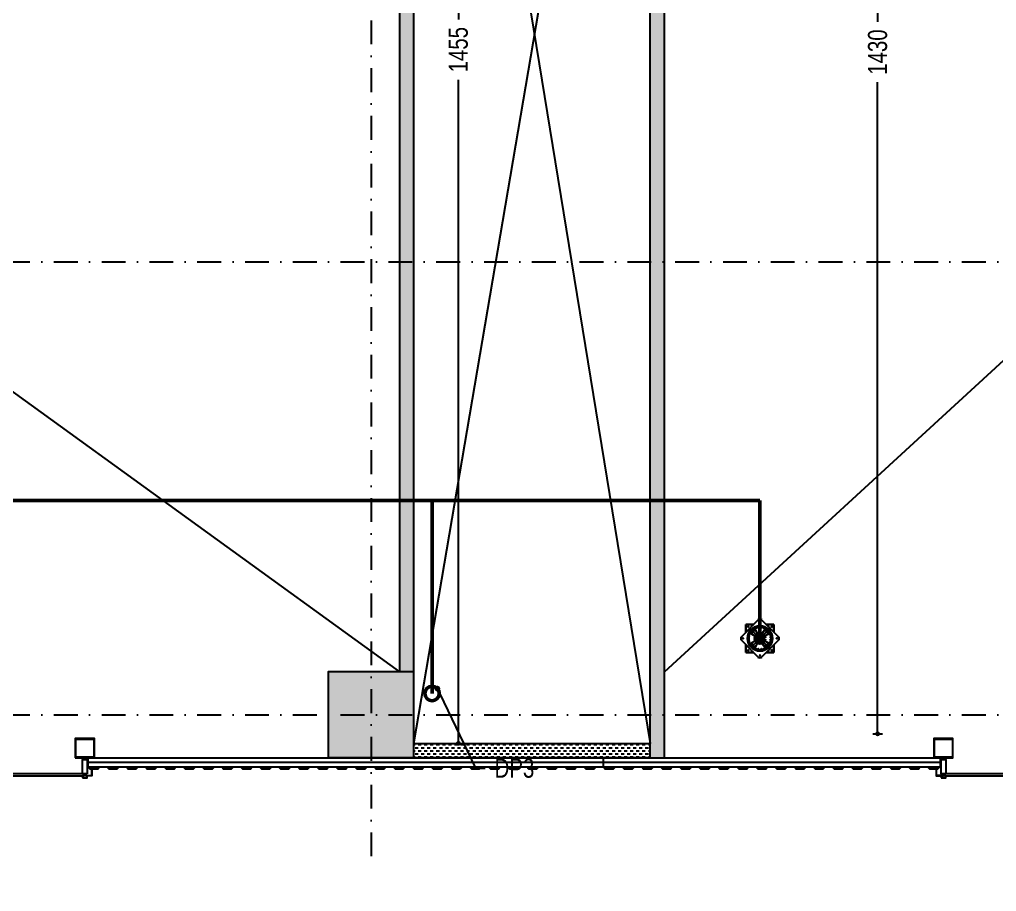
# Model space of a CAD drawing. Header units: centimetres. Extents: x 26569 to 160723, y -3143 to 14565.
# Drawn here: x 90672 to 91696, y 1378 to 2293 of the extents above; entities that cross this region are included whole.
import ezdxf
from ezdxf import colors
from ezdxf.entities.mleader import LeaderData, LeaderLine
from ezdxf.enums import TextEntityAlignment as Align
from ezdxf.math import Vec2, Vec3

# ---------------------------------------------------------------- set-up
doc = ezdxf.new("R2010")
doc.units = ezdxf.units.CM
doc.header["$LTSCALE"] = 100
doc.linetypes.add('DASHDOT2', pattern=[0.5, 0.25, -0.125, 0, -0.125])
for name, color, linetype in [('A-ANNO-DIMS', 187, 'Continuous'), ('A-ANNO-GRID', 155, 'DASHDOT2'), ('A-ELEV-03', 251, 'Continuous'), ('A-ELEV-04', 250, 'Continuous'), ('A-GLAZ-FRME', 12, 'Continuous'), ('A-GLAZ-FULL', 130, 'Continuous'), ('A-WALL', 134, 'Continuous'), ('A-WALL-HTCH', 8, 'Continuous'), ('A-WALL-INSL', 249, 'Continuous'), ('A-WALL-SNWPNL', 200, 'Continuous'), ('A-WALL-STEL', 202, 'Continuous'), ('GEB-KONTUR-A', 5, 'Continuous'), ('S-CONC', 5, 'Continuous'), ('S-HTCH', 8, 'Continuous'), ('S-STEL', 3, 'Continuous')]:
    doc.layers.add(name, color=color, linetype=linetype)
doc.layers.add('Arbeitspunkt(DIN)', color=7, linetype='Continuous', lineweight=25)
doc.layers.add('GEB-YİB', color=7, linetype='Continuous', lineweight=50)
for name, color, linetype, lineweight, true_color in [('GEB-ART-NR', 1, 'Continuous', 18, 0xff0000), ('GEB-BEZUG', 2, 'Continuous', 50, 0xffff00), ('GEB-TEXT', 5, 'Continuous', 18, 0x0000ff)]:
    doc.layers.add(name, color=color, linetype=linetype, lineweight=lineweight, true_color=true_color)
doc.styles.add('Fields_100', font='act_simplex.shx', dxfattribs={"width": 0.8, "height": 20})
doc.styles.get("Standard").update_dxf_attribs({"font": 'act_simplex.shx', "width": 0.8, "height": 18})
doc.linetypes.add('BATTING', pattern='A,0.00254,-2.54,[134,ltypeshp.shx,S=2.54,R=0,X=-2.54,Y=0],-5.08,[134,ltypeshp.shx,S=2.54,R=180,X=2.54,Y=0],-2.54', length=10.16254)
doc.dimstyles.new('FIELDS_100', dxfattribs={"dimscale": 0, "dimtxt": 20, "dimasz": 5, "dimexe": 5, "dimexo": 5, "dimgap": 5, "dimtad": 0, "dimdec": 0, "dimzin": 0, "dimdsep": 46, "dimtxsty": 'Fields_100', "dimblk": 'DOT', "dimcen": 0.09, "dimclrt": 50, "dimadec": 0, "dimazin": 0, "dimtfac": 1, "dimtdec": 0, "dimtix": 1, "dimtofl": 0, "dimtmove": 1, "dimatfit": 3, "dimfxl": 5, "dimfxlon": 1, "dimtolj": 1, "dimtzin": 0, "dimarcsym": 0})
pattern_1 = [(0, (74805.6698, 54361.057), (3.175, 3.175), [3.175, -3.175])]

# ---------------------------------------------------------------- blocks, each defined once
blk = doc.blocks.new('_Dot')
at = {"color": 0, "linetype": 'ByBlock', "lineweight": -2}
blk.add_line((-0.5, 0), (-1, 0), dxfattribs=at)
at = {"color": 0, "linetype": 'ByBlock', "const_width": 0.5}
blk.add_lwpolyline([(-0.25, 0, 1), (0.25, 0, 1)], format="xyb", close=True, dxfattribs=at)
blk = doc.blocks.new('*D105')
at = {"layer": 'A-ANNO-DIMS', "color": 0, "lineweight": -2, "transparency": 16777216}
for p, q in [((91566.9, 2973.6), (91576.9, 2973.6)), ((91571.9, 2968.6), (91571.9, 2290.3)), ((91571.9, 1548.6), (91571.9, 2227)), ((91566.9, 1543.6), (91576.9, 1543.6))]:
    blk.add_line(p, q, dxfattribs=at)
at = {"layer": 'DEFPOINTS', "color": 0, "transparency": 16777216}
for p in [(91348.4, 2973.6), (91571.9, 2973.6), (91348.4, 1543.6)]:
    blk.add_point(p, dxfattribs=at)
at = {"layer": 'A-ANNO-DIMS', "color": 0, "lineweight": -2, "transparency": 16777216, "xscale": 5, "yscale": 5, "zscale": 5}
for p, rotation in [((91571.9, 2973.6), 90), ((91571.9, 1543.6), 270)]:
    blk.add_blockref('_Dot', p, dxfattribs=dict(at, rotation=rotation))
at = {"layer": 'A-ANNO-DIMS', "color": 50, "transparency": 16777216, "insert": (91571.9, 2258.6), "char_height": 20, "attachment_point": 5, "rotation": 90, "style": 'Fields_100'}
blk.add_mtext('\\A1;1430', dxfattribs=at)
blk = doc.blocks.new('*D109')
at = {"layer": 'A-ANNO-DIMS', "color": 0, "lineweight": -2, "transparency": 16777216}
for p, q in [((91127.4, 2988.6), (91137.4, 2988.6)), ((91132.4, 2983.6), (91132.4, 2292.8)), ((91132.4, 1538.6), (91132.4, 2229.5)), ((91127.4, 1533.6), (91137.4, 1533.6))]:
    blk.add_line(p, q, dxfattribs=at)
at = {"layer": 'DEFPOINTS', "color": 0, "transparency": 16777216}
for p in [(91085.9, 2988.6), (91132.4, 2988.6), (91085.9, 1533.6)]:
    blk.add_point(p, dxfattribs=at)
at = {"layer": 'A-ANNO-DIMS', "color": 0, "lineweight": -2, "transparency": 16777216, "xscale": 5, "yscale": 5, "zscale": 5}
for p, rotation in [((91132.4, 2988.6), 90), ((91132.4, 1533.6), 270)]:
    blk.add_blockref('_Dot', p, dxfattribs=dict(at, rotation=rotation))
at = {"layer": 'A-ANNO-DIMS', "color": 50, "transparency": 16777216, "insert": (91132.4, 2261.1), "char_height": 20, "attachment_point": 5, "rotation": 90, "style": 'Fields_100'}
blk.add_mtext('\\A1;1455', dxfattribs=at)
blk = doc.blocks.new('*U414')
at = {"layer": 'A-WALL-SNWPNL'}
blk.add_lwpolyline([(50, 1), (42, 1), (40, -1), (32, -1), (30, 1), (22, 1), (20, -1), (12, -1), (10, 1), (2, 1), (0, -1), (-8, -1), (-10, 1), (-18, 1), (-20, -1), (-28, -1), (-30, 1), (-38, 1), (-40, -1), (-48, -1), (-50, 1)], dxfattribs=at)
blk = doc.blocks.new('*U415')
at = {"layer": 'A-WALL-STEL', "color": 0, "linetype": 'ByBlock', "lineweight": -2, "transparency": 16777216}
for p in [(0, 0), (100, 0), (200, 0)]:
    blk.add_blockref('*U414', p, dxfattribs=at)
blk = doc.blocks.new('*U416')
at = {"layer": 'A-WALL-SNWPNL'}
blk.add_lwpolyline([(50, 1), (42, 1), (40, -1), (32, -1), (30, 1), (22, 1), (20, -1), (12, -1), (10, 1), (2, 1), (0, -1), (-8, -1), (-10, 1), (-18, 1), (-20, -1), (-28, -1), (-30, 1), (-38, 1), (-40, -1), (-48, -1), (-50, 1)], dxfattribs=at)
blk = doc.blocks.new('*U417')
at = {"layer": 'A-WALL-STEL', "color": 0, "linetype": 'ByBlock', "lineweight": -2, "transparency": 16777216}
for p in [(0, 0), (100, 0), (200, 0)]:
    blk.add_blockref('*U416', p, dxfattribs=at)
blk = doc.blocks.new('*D887')
at = {"layer": 'A-ANNO-DIMS', "color": 0, "lineweight": -2, "transparency": 16777216}
for p, q in [((89840.9, 628), (89840.9, 618)), ((90740.9, 628), (90740.9, 618)), ((89845.9, 623), (90265.3, 623)), ((90735.9, 623), (90316.4, 623))]:
    blk.add_line(p, q, dxfattribs=at)
at = {"layer": 'DEFPOINTS', "color": 0, "transparency": 16777216}
for p in [(89840.9, 1538.6), (90740.9, 1538.6), (90740.9, 623)]:
    blk.add_point(p, dxfattribs=at)
at = {"layer": 'A-ANNO-DIMS', "color": 0, "lineweight": -2, "transparency": 16777216, "xscale": 5, "yscale": 5, "zscale": 5, "rotation": 180}
blk.add_blockref('_Dot', (89840.9, 623), dxfattribs=at)
at = {"layer": 'A-ANNO-DIMS', "color": 0, "lineweight": -2, "transparency": 16777216, "xscale": 5, "yscale": 5, "zscale": 5}
blk.add_blockref('_Dot', (90740.9, 623), dxfattribs=at)
at = {"layer": 'A-ANNO-DIMS', "color": 50, "transparency": 16777216, "insert": (90290.9, 623), "char_height": 20, "attachment_point": 5, "style": 'Fields_100'}
blk.add_mtext('\\A1;900', dxfattribs=at)
blk = doc.blocks.new('*D888')
at = {"layer": 'A-ANNO-DIMS', "color": 0, "lineweight": -2, "transparency": 16777216}
for p, q in [((90740.9, 628), (90740.9, 618)), ((91640.9, 628), (91640.9, 618)), ((90745.9, 623), (91165.3, 623)), ((91635.9, 623), (91216.4, 623))]:
    blk.add_line(p, q, dxfattribs=at)
at = {"layer": 'DEFPOINTS', "color": 0, "transparency": 16777216}
for p in [(90740.9, 1538.6), (91640.9, 1538.6), (91640.9, 623)]:
    blk.add_point(p, dxfattribs=at)
at = {"layer": 'A-ANNO-DIMS', "color": 0, "lineweight": -2, "transparency": 16777216, "xscale": 5, "yscale": 5, "zscale": 5, "rotation": 180}
blk.add_blockref('_Dot', (90740.9, 623), dxfattribs=at)
at = {"layer": 'A-ANNO-DIMS', "color": 0, "lineweight": -2, "transparency": 16777216, "xscale": 5, "yscale": 5, "zscale": 5}
blk.add_blockref('_Dot', (91640.9, 623), dxfattribs=at)
at = {"layer": 'A-ANNO-DIMS', "color": 50, "transparency": 16777216, "insert": (91190.9, 623), "char_height": 20, "attachment_point": 5, "style": 'Fields_100'}
blk.add_mtext('\\A1;900', dxfattribs=at)
blk = doc.blocks.new('*D889')
at = {"layer": 'A-ANNO-DIMS', "color": 0, "lineweight": -2, "transparency": 16777216}
for p, q in [((91640.9, 628), (91640.9, 618)), ((92540.9, 628), (92540.9, 618)), ((91645.9, 623), (92065.3, 623)), ((92535.9, 623), (92116.4, 623))]:
    blk.add_line(p, q, dxfattribs=at)
at = {"layer": 'DEFPOINTS', "color": 0, "transparency": 16777216}
for p in [(91640.9, 1538.6), (92540.9, 1538.6), (92540.9, 623)]:
    blk.add_point(p, dxfattribs=at)
at = {"layer": 'A-ANNO-DIMS', "color": 0, "lineweight": -2, "transparency": 16777216, "xscale": 5, "yscale": 5, "zscale": 5, "rotation": 180}
blk.add_blockref('_Dot', (91640.9, 623), dxfattribs=at)
at = {"layer": 'A-ANNO-DIMS', "color": 0, "lineweight": -2, "transparency": 16777216, "xscale": 5, "yscale": 5, "zscale": 5}
blk.add_blockref('_Dot', (92540.9, 623), dxfattribs=at)
at = {"layer": 'A-ANNO-DIMS', "color": 50, "transparency": 16777216, "insert": (92090.9, 623), "char_height": 20, "attachment_point": 5, "style": 'Fields_100'}
blk.add_mtext('\\A1;900', dxfattribs=at)
blk = doc.blocks.new('*D899')
at = {"layer": 'A-ANNO-DIMS', "color": 0, "lineweight": -2, "transparency": 16777216}
for p, q in [((87448.4, 541.6), (87448.4, 531.6)), ((87453.4, 536.6), (92827.8, 536.6)), ((98280.9, 536.6), (92906.4, 536.6)), ((98285.9, 541.6), (98285.9, 531.6))]:
    blk.add_line(p, q, dxfattribs=at)
at = {"layer": 'DEFPOINTS', "color": 0, "transparency": 16777216}
for p in [(98285.9, 1518.6), (87448.4, 853.6), (98285.9, 536.6)]:
    blk.add_point(p, dxfattribs=at)
at = {"layer": 'A-ANNO-DIMS', "color": 0, "lineweight": -2, "transparency": 16777216, "xscale": 5, "yscale": 5, "zscale": 5, "rotation": 180}
blk.add_blockref('_Dot', (87448.4, 536.6), dxfattribs=at)
at = {"layer": 'A-ANNO-DIMS', "color": 0, "lineweight": -2, "transparency": 16777216, "xscale": 5, "yscale": 5, "zscale": 5}
blk.add_blockref('_Dot', (98285.9, 536.6), dxfattribs=at)
at = {"layer": 'A-ANNO-DIMS', "color": 50, "transparency": 16777216, "insert": (92867.1, 536.6), "char_height": 20, "attachment_point": 5, "style": 'Fields_100'}
blk.add_mtext('\\A1;10838', dxfattribs=at)
blk = doc.blocks.new('Einfügepunkt')
at = {"layer": 'GEB-BEZUG'}
for p, q in [((-1, -1), (1, 1)), ((-1, 1), (1, -1))]:
    blk.add_line(p, q, dxfattribs=at)
blk = doc.blocks.new('098')
at = {"layer": 'Arbeitspunkt(DIN)', "ltscale": 25}
for q in [(-2, 0), (0, 2), (2, 0), (0, -2)]:
    blk.add_line((0, 0), q, dxfattribs=at)
at = {"layer": 'GEB-KONTUR-A', "ltscale": 25}
for p, q in [((-14, 198), (-198, 14)), ((-148, 67), (-67, 147)), ((-148, 147), (-148, 67)), ((-67, 147), (-148, 147)), ((-65, 147), (-67, 147)), ((-65, 113), (-66, 111)), ((-66, 111), (-62, 103)), ((-65, 113), (-61, 106)), ((-63, 113), (-65, 113)), ((-63, 113), (-59, 105)), ((-62, 103), (-61, 106)), ((-61, 101), (-62, 103)), ((-61, 106), (-59, 105)), ((-59, 105), (-57, 103)), ((-57, 103), (-41, 77)), ((-47, 108), (-42, 98)), ((-39, 99), (-43, 110)), ((-34, 126), (-35, 124)), ((-35, 124), (-33, 117)), ((-32, 125), (-34, 126)), ((-34, 126), (-32, 119)), ((-33, 117), (-32, 119)), ((-32, 113), (-33, 117)), ((-32, 125), (-30, 118)), ((-32, 119), (-30, 118)), ((-30, 118), (-29, 114)), ((-17, 117), (-16, 105)), ((-16, 105), (-12, 106)), ((-14, 198), (14, 198)), ((-12, 106), (-14, 117)), ((0, 131), (-2, 129)), ((-2, 129), (-2, 122)), ((-2, 122), (0, 123)), ((-2, 118), (-2, 122)), ((2, 129), (0, 131)), ((0, 131), (0, 123)), ((0, 123), (2, 122)), ((2, 129), (2, 122)), ((2, 122), (2, 118)), ((14, 117), (12, 106)), ((12, 106), (16, 105)), ((198, 14), (14, 198)), ((16, 105), (17, 117)), ((29, 114), (30, 118)), ((32, 125), (30, 118)), ((30, 118), (32, 119)), ((34, 126), (32, 125)), ((34, 126), (32, 119)), ((32, 119), (33, 117)), ((33, 117), (32, 113)), ((35, 124), (33, 117)), ((35, 124), (34, 126)), ((43, 110), (39, 99)), ((42, 98), (47, 108)), ((57, 103), (59, 106)), ((63, 113), (59, 106)), ((59, 106), (62, 107)), ((62, 104), (61, 101)), ((65, 113), (62, 107)), ((66, 111), (62, 104)), ((62, 107), (62, 104)), ((65, 113), (63, 113)), ((67, 147), (65, 147)), ((66, 111), (65, 113)), ((67, 147), (147, 67)), ((147, 147), (67, 147)), ((147, 67), (147, 147)), ((-198, -14), (-198, 14)), ((-148, 67), (-148, 65)), ((-129, 2), (-131, 0)), ((-131, 0), (-123, 0)), ((-131, 0), (-129, -2)), ((-129, 2), (-122, 2)), ((-124, 35), (-126, 34)), ((-126, 34), (-119, 32)), ((-126, 34), (-125, 32)), ((-125, 32), (-118, 30)), ((-124, 35), (-117, 33)), ((-122, 2), (-123, 0)), ((-123, 0), (-122, -2)), ((-118, 2), (-122, 2)), ((-118, 11), (-120, 11)), ((-117, 33), (-119, 32)), ((-119, 32), (-118, 30)), ((-117, 15), (-119, 15)), ((-118, 30), (-114, 29)), ((-118, 22), (-116, 22)), ((-113, 32), (-117, 33)), ((-111, 66), (-113, 65)), ((-113, 65), (-106, 61)), ((-113, 65), (-113, 63)), ((-113, 63), (-105, 59)), ((-111, 66), (-103, 62)), ((-106, 61), (-103, 62)), ((-105, 60), (-106, 61)), ((-103, 58), (-105, 60)), ((-105, 60), (-105, 59)), ((-105, 59), (-103, 57)), ((-103, 62), (-101, 61)), ((-103, 57), (-103, 58)), ((-79, 43), (-103, 58)), ((-103, 57), (-77, 41)), ((-90, 92), (-92, 92)), ((-92, 92), (-86, 86)), ((-92, 92), (-92, 90)), ((-92, 90), (-86, 84)), ((-90, 92), (-84, 86)), ((-86, 86), (-84, 86)), ((-86, 86), (-77, 77)), ((-86, 84), (-86, 86)), ((-85, 82), (-86, 84)), ((-84, 86), (-82, 85)), ((-77, 77), (-27, 27)), ((-73, 38), (-77, 41)), ((-73, 38), (-43, 19)), ((-43, 19), (-73, 39)), ((-27, 27), (-43, 19)), ((-43, 19), (-42, 18)), ((-42, 19), (-43, 19)), ((-43, 19), (-42, 19)), ((-43, 19), (-43, 19)), ((-42, 98), (-39, 99)), ((-42, 19), (-27, 27)), ((-26, 26), (-42, 18)), ((-42, 18), (-6, -6)), ((-42, 18), (-41, 18)), ((-42, 18), (-42, 18)), ((-41, 18), (-42, 18)), ((-41, 77), (-38, 73)), ((-41, 18), (-26, 26)), ((-5, -5), (-41, 18)), ((-39, 72), (-14, 34)), ((-13, 35), (-38, 73)), ((-27, 27), (-14, 34)), ((-14, 34), (-27, 27)), ((-27, 27), (-27, 27)), ((-27, 27), (-27, 27)), ((-26, 26), (-13, 33)), ((-13, 33), (-26, 26)), ((-26, 26), (-26, 26)), ((-26, 26), (-26, 26)), ((-26, 26), (0, 0)), ((-13, 35), (-14, 34)), ((-14, 34), (-13, 35)), ((-14, 34), (-14, 34)), ((-12, 33), (-13, 35)), ((-13, 33), (-12, 33)), ((-13, 33), (-13, 33)), ((-12, 33), (-13, 33)), ((-13, 33), (5, 5)), ((6, 6), (-12, 33)), ((0, 0), (-5, -5)), ((5, 5), (0, 0)), ((0, 0), (26, -26)), ((6, 6), (5, 5)), ((5, 5), (41, -18)), ((42, -18), (6, 6)), ((39, 99), (42, 98)), ((70, 95), (63, 85)), ((63, 85), (66, 83)), ((66, 83), (73, 93)), ((82, 85), (85, 87)), ((93, 73), (83, 66)), ((83, 66), (85, 63)), ((90, 92), (85, 87)), ((85, 87), (87, 87)), ((87, 85), (85, 82)), ((85, 63), (95, 70)), ((92, 92), (87, 87)), ((92, 90), (87, 85)), ((87, 87), (87, 85)), ((92, 92), (90, 92)), ((92, 90), (92, 92)), ((108, 47), (98, 42)), ((98, 42), (99, 39)), ((99, 39), (110, 43)), ((101, 61), (104, 62)), ((106, 59), (103, 57)), ((111, 66), (104, 62)), ((104, 62), (107, 62)), ((117, 17), (105, 16)), ((105, 16), (106, 12)), ((113, 63), (106, 59)), ((107, 62), (106, 59)), ((106, 12), (117, 14)), ((113, 65), (107, 62)), ((113, 65), (111, 66)), ((113, 63), (113, 65)), ((113, 32), (117, 33)), ((118, 30), (114, 29)), ((116, 22), (118, 22)), ((124, 35), (117, 33)), ((117, 33), (119, 32)), ((117, 15), (119, 15)), ((125, 32), (118, 30)), ((119, 32), (118, 30)), ((120, 11), (118, 11)), ((118, 2), (122, 2)), ((126, 34), (119, 32)), ((129, 2), (122, 2)), ((122, 2), (123, 0)), ((123, 0), (122, -2)), ((131, 0), (123, 0)), ((126, 34), (124, 35)), ((125, 32), (126, 34)), ((131, 0), (129, 2)), ((129, -2), (131, 0)), ((147, 65), (147, 67)), ((198, 14), (198, -14)), ((-198, -14), (-14, -198)), ((-148, -65), (-148, -67)), ((-67, -148), (-148, -67)), ((-148, -67), (-148, -148)), ((-129, -2), (-122, -2)), ((-126, -34), (-119, -32)), ((-125, -32), (-126, -34)), ((-126, -34), (-124, -35)), ((-125, -32), (-118, -30)), ((-124, -35), (-117, -33)), ((-122, -2), (-118, -2)), ((-120, -11), (-118, -11)), ((-117, -15), (-119, -15)), ((-118, -30), (-119, -32)), ((-119, -32), (-117, -33)), ((-116, -22), (-118, -22)), ((-114, -29), (-118, -30)), ((-117, -33), (-113, -32)), ((-113, -63), (-106, -59)), ((-113, -65), (-107, -62)), ((-113, -63), (-113, -65)), ((-113, -65), (-111, -66)), ((-111, -66), (-104, -62)), ((-106, -59), (-107, -62)), ((-107, -62), (-104, -62)), ((-103, -57), (-106, -59)), ((-104, -62), (-101, -61)), ((-92, -90), (-87, -85)), ((-92, -92), (-87, -87)), ((-92, -90), (-92, -92)), ((-92, -92), (-90, -92)), ((-90, -92), (-85, -87)), ((-85, -82), (-87, -85)), ((-87, -85), (-87, -87)), ((-87, -87), (-85, -87)), ((-85, -87), (-82, -85)), ((-61, -101), (-62, -104)), ((-6, -6), (-5, -5)), ((-6, -6), (12, -33)), ((13, -33), (-5, -5)), ((12, -33), (13, -35)), ((12, -33), (13, -33)), ((13, -33), (12, -33)), ((26, -26), (13, -33)), ((13, -33), (26, -26)), ((13, -33), (13, -33)), ((13, -35), (14, -34)), ((14, -34), (13, -35)), ((13, -35), (38, -73)), ((14, -198), (198, -14)), ((27, -27), (14, -34)), ((14, -34), (27, -27)), ((14, -34), (14, -34)), ((39, -73), (14, -34)), ((26, -26), (42, -18)), ((41, -18), (26, -26)), ((26, -26), (26, -26)), ((26, -26), (26, -26)), ((27, -27), (43, -19)), ((42, -19), (27, -27)), ((27, -27), (27, -27)), ((27, -27), (27, -27)), ((27, -27), (77, -77)), ((41, -77), (38, -73)), ((42, -18), (41, -18)), ((41, -18), (42, -18)), ((41, -77), (57, -103)), ((43, -19), (42, -18)), ((42, -18), (42, -18)), ((42, -19), (43, -19)), ((43, -19), (42, -19)), ((73, -38), (43, -19)), ((43, -19), (43, -19)), ((43, -19), (72, -39)), ((58, -103), (43, -79)), ((61, -101), (62, -103)), ((147, -67), (67, -148)), ((73, -38), (77, -41)), ((77, -41), (103, -57)), ((77, -77), (86, -86)), ((84, -86), (82, -85)), ((86, -86), (84, -86)), ((90, -92), (84, -86)), ((85, -82), (86, -84)), ((86, -84), (86, -86)), ((92, -90), (86, -84)), ((92, -92), (86, -86)), ((90, -92), (92, -92)), ((92, -92), (92, -90)), ((99, -39), (98, -42)), ((98, -42), (108, -47)), ((110, -43), (99, -39)), ((103, -62), (101, -61)), ((103, -57), (105, -59)), ((106, -61), (103, -62)), ((111, -66), (103, -62)), ((106, -12), (105, -16)), ((105, -16), (117, -17)), ((105, -59), (106, -61)), ((113, -63), (105, -59)), ((117, -14), (106, -12)), ((113, -65), (106, -61)), ((111, -66), (113, -65)), ((117, -33), (113, -32)), ((113, -65), (113, -63)), ((114, -29), (118, -30)), ((118, -22), (116, -22)), ((117, -15), (119, -15)), ((119, -32), (117, -33)), ((124, -35), (117, -33)), ((122, -2), (118, -2)), ((118, -11), (120, -11)), ((125, -32), (118, -30)), ((118, -30), (119, -32)), ((126, -34), (119, -32)), ((129, -2), (122, -2)), ((124, -35), (126, -34)), ((126, -34), (125, -32)), ((147, -148), (147, -67)), ((147, -67), (147, -65)), ((-148, -148), (-67, -148)), ((-67, -148), (-65, -148)), ((-66, -111), (-62, -104)), ((-66, -111), (-65, -113)), ((-65, -113), (-62, -107)), ((-65, -113), (-63, -113)), ((-63, -113), (-59, -106)), ((-62, -104), (-62, -107)), ((-62, -107), (-59, -106)), ((-59, -106), (-57, -103)), ((-35, -124), (-33, -117)), ((-35, -124), (-34, -126)), ((-34, -126), (-32, -119)), ((-34, -126), (-32, -125)), ((-32, -113), (-33, -117)), ((-33, -117), (-32, -119)), ((-32, -119), (-30, -118)), ((-32, -125), (-30, -118)), ((-30, -118), (-29, -114)), ((14, -198), (-14, -198)), ((-2, -118), (-2, -122)), ((-2, -122), (0, -123)), ((-2, -129), (-2, -122)), ((-2, -129), (0, -131)), ((0, -123), (2, -122)), ((0, -131), (0, -123)), ((0, -131), (2, -129)), ((2, -122), (2, -118)), ((2, -129), (2, -122)), ((29, -114), (30, -118)), ((30, -118), (32, -119)), ((32, -125), (30, -118)), ((33, -117), (32, -113)), ((32, -119), (33, -117)), ((34, -126), (32, -119)), ((32, -125), (34, -126)), ((35, -124), (33, -117)), ((34, -126), (35, -124)), ((57, -103), (59, -105)), ((58, -103), (57, -103)), ((60, -105), (58, -103)), ((59, -105), (60, -105)), ((63, -113), (59, -105)), ((61, -106), (60, -105)), ((62, -103), (61, -106)), ((65, -113), (61, -106)), ((66, -111), (62, -103)), ((63, -113), (65, -113)), ((65, -113), (66, -111)), ((65, -148), (67, -148)), ((67, -148), (147, -148))]:
    blk.add_line(p, q, dxfattribs=at)
for centre, radius in [((0, 0), 131), ((-124, 124), 4), ((0, 177), 3), ((124, 124), 4), ((-177, 0), 3), ((177, 0), 3), ((-124, -124), 4), ((0, -177), 3), ((124, -124), 4)]:
    blk.add_circle(centre, radius, dxfattribs=at)
for centre, radius, start, end in [((0, 0), 129, 120.8007, 134.1993), ((0, 0), 126, 120.8198, 134.1802), ((0, 0), 121, 120.8539, 134.1461), ((0, 0), 120, 120.8607, 134.1393), ((0, 0), 129, 105.8007, 119.1993), ((0, 0), 126, 105.8198, 119.1802), ((0, 0), 121, 105.8539, 119.1461), ((0, 0), 120, 105.8607, 119.1393), ((0, 0), 118, 105.8753, 119.1247), ((0, 0), 118, 111.6247, 113.3753), ((0, 0), 129, 90.8007, 104.1993), ((0, 0), 126, 90.8198, 104.1802), ((0, 0), 121, 90.8539, 104.1461), ((0, 0), 120, 90.8607, 104.1393), ((0, 0), 118, 90.8753, 104.1247), ((0, 0), 118, 96.6247, 98.3753), ((0, 0), 129, 75.8007, 89.1993), ((0, 0), 126, 75.8198, 89.1802), ((0, 0), 121, 75.8539, 89.1461), ((0, 0), 120, 75.8607, 89.1393), ((0, 0), 118, 75.8753, 89.1247), ((0, 0), 118, 81.6247, 83.3753), ((0, 0), 118, 60.8753, 74.1247), ((0, 0), 121, 60.8539, 74.1461), ((0, 0), 120, 60.8607, 74.1393), ((0, 0), 126, 60.8198, 74.1802), ((0, 0), 129, 60.8007, 74.1993), ((0, 0), 118, 66.6247, 68.3753), ((0, 0), 121, 45.8539, 59.1461), ((0, 0), 120, 45.8607, 59.1393), ((0, 0), 126, 45.8198, 59.1802), ((0, 0), 129, 45.8007, 59.1993), ((0, 0), 129, 165.8007, 179.1993), ((0, 0), 126, 165.8198, 179.1802), ((0, 0), 129, 150.8007, 164.1993), ((0, 0), 126, 150.8198, 164.1802), ((0, 0), 121, 165.8539, 179.1461), ((0, 0), 120, 174.931, 179.1393), ((0, 0), 120, 169.3307, 172.8192), ((0, 0), 118, 165.8753, 179.1247), ((0, 0), 120, 165.8607, 169.3307), ((0, 0), 121, 150.8539, 164.1461), ((0, 0), 120, 150.8607, 164.1393), ((0, 0), 118, 150.8753, 164.1247), ((0, 0), 129, 135.8007, 149.1993), ((0, 0), 126, 135.8198, 149.1802), ((0, 0), 121, 135.8539, 149.1461), ((0, 0), 120, 135.8607, 149.1393), ((0, 0), 118, 135.8753, 149.1247), ((-59, 59), 25.8, 135, 218.8211), ((0, 0), 118, 120.8753, 134.1247), ((-59, 59), 25.8, 218.8211, 225.7807), ((-59, 59), 25.8, 44.2193, 135), ((0, 0), 118, 45.8753, 59.1247), ((0, 0), 118, 51.6247, 53.3753), ((0, 0), 118, 30.8753, 44.1247), ((0, 0), 120, 30.8607, 44.1393), ((0, 0), 121, 30.8539, 44.1461), ((0, 0), 126, 30.8198, 44.1802), ((0, 0), 129, 30.8007, 44.1993), ((0, 0), 118, 36.6247, 38.3753), ((0, 0), 118, 15.8753, 29.1247), ((0, 0), 120, 15.8607, 29.1393), ((0, 0), 121, 15.8539, 29.1461), ((0, 0), 118, 21.6247, 23.3753), ((0, 0), 126, 15.8198, 29.1802), ((0, 0), 129, 15.8007, 29.1993), ((0, 0), 118, 0.8753, 14.1247), ((0, 0), 120, 10.6693, 14.1393), ((0, 0), 121, 0.8539, 14.1461), ((0, 0), 118, 6.6247, 8.3753), ((0, 0), 120, 7.1808, 10.6693), ((0, 0), 120, 0.8607, 5.069), ((0, 0), 126, 0.8198, 14.1802), ((0, 0), 129, 0.8007, 14.1993), ((0, 0), 129, 180.8007, 194.1993), ((0, 0), 126, 180.8198, 194.1802), ((0, 0), 129, 195.8007, 209.1993), ((0, 0), 121, 180.8539, 194.1461), ((0, 0), 126, 195.8198, 209.1802), ((0, 0), 120, 180.8607, 185.069), ((0, 0), 120, 187.1808, 190.6693), ((0, 0), 118, 180.8753, 194.1247), ((0, 0), 120, 190.6693, 194.1393), ((0, 0), 121, 195.8539, 209.1461), ((0, 0), 120, 195.8607, 209.1393), ((0, 0), 118, 195.8753, 209.1247), ((0, 0), 129, 210.8007, 224.1993), ((0, 0), 126, 210.8198, 224.1802), ((0, 0), 121, 210.8539, 224.1461), ((0, 0), 120, 210.8607, 224.1393), ((0, 0), 118, 210.8753, 224.1247), ((0, 0), 129, 225.8007, 239.1993), ((0, 0), 126, 225.8198, 239.1802), ((0, 0), 120, 225.8607, 239.1393), ((0, 0), 121, 225.8539, 239.1461), ((0, 0), 118, 225.8753, 239.1247), ((59, -59), 25.8, 224.2193, 231.1789), ((59, -59), 25.8, 231.1789, 315), ((0, 0), 118, 300.8753, 314.1247), ((0, 0), 120, 300.8607, 314.1393), ((0, 0), 121, 300.8539, 314.1461), ((0, 0), 126, 300.8198, 314.1802), ((0, 0), 129, 300.8007, 314.1993), ((59, -59), 25.8, 315, 45.7807), ((0, 0), 118, 315.8753, 329.1247), ((0, 0), 120, 315.8607, 329.1393), ((0, 0), 121, 315.8539, 329.1461), ((0, 0), 126, 315.8198, 329.1802), ((0, 0), 129, 315.8007, 329.1993), ((0, 0), 118, 330.8753, 344.1247), ((0, 0), 120, 330.8607, 344.1393), ((0, 0), 121, 330.8539, 344.1461), ((0, 0), 118, 336.6247, 338.3753), ((0, 0), 126, 330.8198, 344.1802), ((0, 0), 129, 330.8007, 344.1993), ((0, 0), 118, 345.8753, 359.1247), ((0, 0), 120, 345.8607, 349.3307), ((0, 0), 121, 345.8539, 359.1461), ((0, 0), 118, 351.6247, 353.3753), ((0, 0), 120, 349.3307, 352.8192), ((0, 0), 120, 354.931, 359.1393), ((0, 0), 126, 345.8198, 359.1802), ((0, 0), 129, 345.8007, 359.1993), ((0, 0), 129, 240.8007, 254.1993), ((0, 0), 126, 240.8198, 254.1802), ((0, 0), 121, 240.8539, 254.1461), ((0, 0), 120, 240.8607, 254.1393), ((0, 0), 118, 240.8753, 254.1247), ((0, 0), 129, 255.8007, 269.1993), ((0, 0), 126, 255.8198, 269.1802), ((0, 0), 121, 255.8539, 269.1461), ((0, 0), 118, 255.8753, 269.1247), ((0, 0), 120, 255.8607, 269.1393), ((0, 0), 118, 270.8753, 284.1247), ((0, 0), 120, 270.8607, 284.1393), ((0, 0), 121, 270.8539, 284.1461), ((0, 0), 126, 270.8198, 284.1802), ((0, 0), 129, 270.8007, 284.1993), ((0, 0), 118, 285.8753, 299.1247), ((0, 0), 120, 285.8607, 299.1393), ((0, 0), 121, 285.8539, 299.1461), ((0, 0), 126, 285.8198, 299.1802), ((0, 0), 129, 285.8007, 299.1993)]:
    blk.add_arc(centre, radius, start, end, dxfattribs=at)
for points, knots in [([(-77, 77), (-78, 76), (-79, 75), (-82, 71), (-83, 68), (-84, 62), (-85, 59), (-84, 56), (-84, 54), (-83, 52), (-82, 47), (-81, 46), (-79, 43), (-77, 41), (-75, 39), (-74, 39), (-73, 38)], [-0.783062, -0.783062, -0.783062, -0.783062, -0.634163, -0.634163, -0.192454, -0.192454, 0.106051, 0.106051, 0.106051, 0.404556, 0.404556, 0.625445, 0.625445, 0.846335, 0.846335, 0.994853, 0.994853, 0.994853, 0.994853]), ([(-73, 39), (-74, 39), (-75, 40), (-77, 42), (-78, 43), (-80, 46), (-81, 48), (-83, 52), (-83, 54), (-84, 57), (-84, 59), (-84, 61), (-83, 67), (-81, 71), (-78, 75), (-77, 76), (-77, 77)], [-0.994853, -0.994853, -0.994853, -0.994853, -0.846335, -0.846335, -0.625445, -0.625445, -0.404556, -0.404556, -0.106051, -0.106051, -0.106051, 0.192454, 0.192454, 0.634163, 0.634163, 0.784802, 0.784802, 0.784802, 0.784802]), ([(-77, 77), (-76, 77), (-75, 78), (-72, 80), (-71, 81), (-67, 82), (-66, 83), (-61, 84), (-59, 84), (-57, 84), (-54, 83), (-52, 83), (-46, 80), (-43, 78), (-40, 75), (-39, 74), (-39, 73)], [2.356791, 2.356791, 2.356791, 2.356791, 2.50743, 2.50743, 2.728284, 2.728284, 2.949139, 2.949139, 3.247644, 3.247644, 3.247644, 3.546149, 3.546149, 3.987927, 3.987927, 4.136446, 4.136446, 4.136446, 4.136446]), ([(-38, 73), (-39, 74), (-39, 75), (-43, 79), (-46, 81), (-52, 83), (-54, 84), (-56, 84), (-59, 85), (-62, 84), (-66, 84), (-68, 83), (-71, 82), (-73, 81), (-75, 79), (-76, 78), (-77, 77)], [-4.136446, -4.136446, -4.136446, -4.136446, -3.987927, -3.987927, -3.546149, -3.546149, -3.247644, -3.247644, -3.247644, -2.949139, -2.949139, -2.728284, -2.728284, -2.50743, -2.50743, -2.358531, -2.358531, -2.358531, -2.358531]), ([(-77, 77), (-77, 77), (-77, 77), (-77, 77), (-77, 77), (-77, 77)], [0, 0, 0, 0, 0.0580714, 0.0580714, 0.1161431, 0.1161431, 0.1161431, 0.1161431]), ([(-73, 39), (-73, 39), (-73, 39), (-73, 39), (-73, 39), (-73, 39)], [-0.996814579, -0.996814579, -0.996814579, -0.996814579, -0.995833954, -0.995833954, -0.994853329, -0.994853329, -0.994853329, -0.994853329]), ([(-73, 38), (-73, 38), (-73, 38), (-73, 38), (-73, 38), (-73, 38)], [0.994853329, 0.994853329, 0.994853329, 0.994853329, 0.995833954, 0.995833954, 0.996814579, 0.996814579, 0.996814579, 0.996814579]), ([(38, -73), (39, -74), (39, -75), (43, -79), (46, -81), (52, -83), (54, -84), (56, -84), (59, -85), (62, -84), (66, -84), (68, -83), (71, -82), (73, -81), (75, -79), (76, -78), (77, -77)], [-4.136446, -4.136446, -4.136446, -4.136446, -3.987927, -3.987927, -3.546149, -3.546149, -3.247644, -3.247644, -3.247644, -2.949139, -2.949139, -2.728284, -2.728284, -2.50743, -2.50743, -2.358531, -2.358531, -2.358531, -2.358531]), ([(77, -77), (76, -77), (75, -78), (72, -80), (71, -81), (67, -82), (66, -83), (61, -84), (59, -84), (57, -84), (54, -83), (52, -83), (46, -80), (43, -78), (40, -75), (39, -74), (39, -73)], [2.356791, 2.356791, 2.356791, 2.356791, 2.50743, 2.50743, 2.728284, 2.728284, 2.949139, 2.949139, 3.247644, 3.247644, 3.247644, 3.546149, 3.546149, 3.987927, 3.987927, 4.136446, 4.136446, 4.136446, 4.136446]), ([(72, -39), (72, -39), (72, -39), (73, -39), (73, -39), (73, -39)], [-0.996814579, -0.996814579, -0.996814579, -0.996814579, -0.995833954, -0.995833954, -0.994853329, -0.994853329, -0.994853329, -0.994853329]), ([(73, -38), (73, -38), (73, -38), (73, -38), (73, -38), (73, -38)], [0.994853329, 0.994853329, 0.994853329, 0.994853329, 0.995833954, 0.995833954, 0.996814579, 0.996814579, 0.996814579, 0.996814579]), ([(77, -77), (78, -76), (79, -75), (82, -71), (83, -68), (84, -62), (85, -59), (84, -56), (84, -54), (83, -52), (82, -47), (81, -46), (79, -43), (77, -41), (75, -39), (74, -39), (73, -38)], [-0.783062, -0.783062, -0.783062, -0.783062, -0.634163, -0.634163, -0.192454, -0.192454, 0.106051, 0.106051, 0.106051, 0.404556, 0.404556, 0.625445, 0.625445, 0.846335, 0.846335, 0.994853, 0.994853, 0.994853, 0.994853]), ([(73, -39), (74, -39), (75, -40), (77, -42), (78, -43), (80, -46), (81, -48), (83, -52), (83, -54), (84, -57), (84, -59), (84, -61), (83, -67), (81, -71), (78, -75), (77, -76), (77, -77)], [-0.994853, -0.994853, -0.994853, -0.994853, -0.846335, -0.846335, -0.625445, -0.625445, -0.404556, -0.404556, -0.106051, -0.106051, -0.106051, 0.192454, 0.192454, 0.634163, 0.634163, 0.784802, 0.784802, 0.784802, 0.784802]), ([(77, -77), (77, -77), (77, -77), (77, -77), (77, -77), (77, -77)], [-0.1161431, -0.1161431, -0.1161431, -0.1161431, -0.0580714, -0.0580714, 0, 0, 0, 0])]:
    blk.add_open_spline(points, degree=3, knots=knots, dxfattribs=at)
for points in [[(-39, 73), (-39, 73), (-39, 72), (-39, 72)], [(-38, 73), (-38, 73), (-38, 73), (-38, 73)], [(38, -73), (38, -73), (38, -73), (38, -73)], [(39, -73), (39, -73), (39, -73), (39, -73)]]:
    blk.add_open_spline(points, degree=3, dxfattribs=at)
at = {"ltscale": 25}
blk.add_blockref('Einfügepunkt', (0, 0), dxfattribs=at)
at = {"layer": 'GEB-ART-NR'}
blk.add_text('GEB-ART-NR 359.098', height=3.5, dxfattribs=at).set_placement((1, -215), align=Align.CENTER)
at = {"layer": 'GEB-TEXT'}
for s, p in [('PLU DwEinl DAF d90 25L/s', (0, -208)), ('Geberit', (0, -203))]:
    blk.add_text(s, height=3.5, dxfattribs=at).set_placement(p, align=Align.CENTER)

msp = doc.modelspace()

# ---------------------------------------------------------------- hatches: boundary and pattern name
at = {"layer": 'A-WALL-HTCH'}
h = msp.add_hatch(dxfattribs=at)
h.set_pattern_fill('DASH', color=256)
h.set_pattern_definition(pattern_1)
h.paths.add_polyline_path([(90943.36, 2988.62), (91085.86, 2988.62), (91085.86, 1608.62), (91070.86, 1608.62), (91070.86, 2973.62), (90943.36, 2973.62)])
h = msp.add_hatch(dxfattribs=at)
h.set_pattern_fill('DASH', color=256)
h.set_pattern_definition(pattern_1)
h.paths.add_polyline_path([(91438.36, 2988.62), (91333.36, 2988.62), (91333.36, 1518.59), (91348.36, 1518.59), (91348.36, 2973.62), (91438.36, 2973.62)])
h = msp.add_hatch(dxfattribs=at)
h.set_pattern_fill('DASH', color=256)
h.set_pattern_definition(pattern_1)
h.paths.add_polyline_path([(91333.36, 1533.62), (91085.86, 1533.62), (91085.86, 1518.62), (91333.36, 1518.62)])
at = {"layer": 'S-HTCH'}
h = msp.add_hatch(dxfattribs=at)
h.set_pattern_fill('ANSI33', color=256)
h.set_pattern_definition([(45, (74805.67, 5721.585), (-4.490128, 4.490128), []), (45, (74810.16, 5721.585), (-4.490128, 4.490128), [3.175, -1.5875])])
h.paths.add_polyline_path([(90995.86, 1518.62), (91085.86, 1518.62), (91085.86, 1608.62), (90995.86, 1608.62)])
h.paths.add_polyline_path([(90995.86, 7218.62), (91085.86, 7218.62), (91085.86, 7308.62), (90995.86, 7308.62)])
h.paths.add_polyline_path([(89195.86, 1518.62), (89285.86, 1518.62), (89285.86, 1608.62), (89195.86, 1608.62)])
h.paths.add_polyline_path([(85595.86, 1518.62), (85685.86, 1518.62), (85685.86, 1608.62), (85595.86, 1608.62)])
h.paths.add_polyline_path([(89195.86, 7218.62), (89285.86, 7218.62), (89285.86, 7308.62), (89195.86, 7308.62)])
h.paths.add_polyline_path([(85595.86, 7218.62), (85685.86, 7218.62), (85685.86, 7308.62), (85595.86, 7308.62)])
h.paths.add_polyline_path([(90995.86, 3418.62), (91085.86, 3418.62), (91085.86, 3508.62), (90995.86, 3508.62)])
h.paths.add_polyline_path([(90995.86, 5318.62), (91085.86, 5318.62), (91085.86, 5408.62), (90995.86, 5408.62)])
h.paths.add_polyline_path([(89195.86, 3418.62), (89285.86, 3418.62), (89285.86, 3508.62), (89195.86, 3508.62)])
h.paths.add_polyline_path([(85595.86, 3418.62), (85685.86, 3418.62), (85685.86, 3508.62), (85595.86, 3508.62)])
h.paths.add_polyline_path([(89195.86, 5318.62), (89285.86, 5318.62), (89285.86, 5408.62), (89195.86, 5408.62)])
h.paths.add_polyline_path([(85595.86, 5318.62), (85685.86, 5318.62), (85685.86, 5408.62), (85595.86, 5408.62)])
h.paths.add_polyline_path([(96395.86, 3418.62), (96485.86, 3418.62), (96485.86, 3508.62), (96395.86, 3508.62)])
h.paths.add_polyline_path([(96395.86, 5318.62), (96485.86, 5318.62), (96485.86, 5408.62), (96395.86, 5408.62)])
h.paths.add_polyline_path([(94595.86, 3418.62), (94685.86, 3418.62), (94685.86, 3508.62), (94595.86, 3508.62)])
h.paths.add_polyline_path([(94595.86, 5318.62), (94685.86, 5318.62), (94685.86, 5408.62), (94595.86, 5408.62)])
h.paths.add_polyline_path([(92795.86, 3418.62), (92885.86, 3418.62), (92885.86, 3508.62), (92795.86, 3508.62)])
h.paths.add_polyline_path([(92795.86, 5318.62), (92885.86, 5318.62), (92885.86, 5408.62), (92795.86, 5408.62)])
h.paths.add_polyline_path([(89095.86, 3418.62), (89185.86, 3418.62), (89185.86, 3508.62), (89095.86, 3508.62)])
h.paths.add_polyline_path([(89095.86, 5318.62), (89185.86, 5318.62), (89185.86, 5408.62), (89095.86, 5408.62)])
h.paths.add_polyline_path([(87395.86, 3418.62), (87485.86, 3418.62), (87485.86, 3508.62), (87395.86, 3508.62)])
h.paths.add_polyline_path([(87395.86, 5318.62), (87485.86, 5318.62), (87485.86, 5408.62), (87395.86, 5408.62)])
h.paths.add_polyline_path([(83795.86, 3418.62), (83885.86, 3418.62), (83885.86, 3508.62), (83795.86, 3508.62)])
h.paths.add_polyline_path([(83795.86, 5318.62), (83885.86, 5318.62), (83885.86, 5408.62), (83795.86, 5408.62)])
h.paths.add_polyline_path([(81995.86, 3418.62), (82085.86, 3418.62), (82085.86, 3508.62), (81995.86, 3508.62)])
h.paths.add_polyline_path([(81995.86, 5318.62), (82085.86, 5318.62), (82085.86, 5408.62), (81995.86, 5408.62)])
h.paths.add_polyline_path([(80195.86, 3418.62), (80285.86, 3418.62), (80285.86, 3508.62), (80195.86, 3508.62)])
h.paths.add_polyline_path([(80195.86, 5318.62), (80285.86, 5318.62), (80285.86, 5408.62), (80195.86, 5408.62)])
h.paths.add_polyline_path([(98195.86, 5318.62), (98285.86, 5318.62), (98285.86, 5408.62), (98195.86, 5408.62)])
h.paths.add_polyline_path([(98195.86, 3418.62), (98285.86, 3418.62), (98285.86, 3508.62), (98195.86, 3508.62)])
h.paths.add_polyline_path([(98195.86, 1518.62), (98285.86, 1518.62), (98285.86, 1608.62), (98195.86, 1608.62)])
h.paths.add_polyline_path([(96395.86, 1518.62), (96485.86, 1518.62), (96485.86, 1608.62), (96395.86, 1608.62)])
h.paths.add_polyline_path([(94595.86, 1518.62), (94685.86, 1518.62), (94685.86, 1608.62), (94595.86, 1608.62)])
h.paths.add_polyline_path([(92795.86, 1518.62), (92885.86, 1518.62), (92885.86, 1608.62), (92795.86, 1608.62)])
h.paths.add_polyline_path([(89095.86, 1518.62), (89185.86, 1518.62), (89185.86, 1608.62), (89095.86, 1608.62)])
h.paths.add_polyline_path([(87395.86, 1518.62), (87485.86, 1518.62), (87485.86, 1608.62), (87395.86, 1608.62)])
h.paths.add_polyline_path([(83795.86, 1518.62), (83885.86, 1518.62), (83885.86, 1608.62), (83795.86, 1608.62)])
h.paths.add_polyline_path([(81995.86, 1518.62), (82085.86, 1518.62), (82085.86, 1608.62), (81995.86, 1608.62)])
h.paths.add_polyline_path([(80195.86, 1518.62), (80285.86, 1518.62), (80285.86, 1608.62), (80195.86, 1608.62)])
h.paths.add_polyline_path([(98195.86, 7218.62), (98285.86, 7218.62), (98285.86, 7308.62), (98195.86, 7308.62)])
h.paths.add_polyline_path([(96395.86, 7218.62), (96485.86, 7218.62), (96485.86, 7308.62), (96395.86, 7308.62)])
h.paths.add_polyline_path([(94595.86, 7218.62), (94685.86, 7218.62), (94685.86, 7308.62), (94595.86, 7308.62)])
h.paths.add_polyline_path([(92795.86, 7218.62), (92885.86, 7218.62), (92885.86, 7308.62), (92795.86, 7308.62)])
h.paths.add_polyline_path([(89095.86, 7218.62), (89185.86, 7218.62), (89185.86, 7308.62), (89095.86, 7308.62)])
h.paths.add_polyline_path([(87395.86, 7218.62), (87485.86, 7218.62), (87485.86, 7308.62), (87395.86, 7308.62)])
h.paths.add_polyline_path([(83795.86, 7218.62), (83885.86, 7218.62), (83885.86, 7308.62), (83795.86, 7308.62)])
h.paths.add_polyline_path([(81995.86, 7218.62), (82085.86, 7218.62), (82085.86, 7308.62), (81995.86, 7308.62)])
h.paths.add_polyline_path([(80195.86, 7218.62), (80285.86, 7218.62), (80285.86, 7308.62), (80195.86, 7308.62)])

# ---------------------------------------------------------------- linework, layer by layer
at = {"layer": 'A-ANNO-GRID'}
for p, q in [((91040.86, 8203.62), (91040.86, 1408.62)), ((76981.01, 2038.62), (98785.86, 2038.62)), ((76981.01, 1563.62), (98785.86, 1563.62))]:
    msp.add_line(p, q, dxfattribs=at)
at = {"layer": 'A-ELEV-03'}
for points in [[(91284.61, 1508.59), (90744.36, 1508.59), (90744.36, 1518.59)], [(91637.36, 1508.59), (91284.61, 1508.59), (91284.61, 1518.59)]]:
    msp.add_lwpolyline(points, dxfattribs=at)
at = {"layer": 'A-ELEV-03', "elevation": 0}
msp.add_lwpolyline([(91637.36, 1518.59), (91637.36, 1508.59)], dxfattribs=at)
at = {"layer": 'A-ELEV-04'}
for p, q in [((91085.86, 1533.62), (91333.36, 2988.62)), ((91095.86, 2988.62), (91333.36, 1533.62)), ((89185.86, 2973.62), (91070.86, 1608.62)), ((91348.36, 1608.62), (92833.36, 2973.62))]:
    msp.add_line(p, q, dxfattribs=at)
at = {"layer": 'A-GLAZ-FRME'}
for points in [[(90743.36, 1501.59), (90738.36, 1501.59), (90738.36, 1516.59), (90743.36, 1516.59)], [(90738.36, 1497.59), (90743.36, 1497.59), (90743.36, 1499.59), (90738.36, 1499.59)]]:
    msp.add_lwpolyline(points, close=True, dxfattribs=at)
at = {"layer": 'A-GLAZ-FRME', "elevation": 0}
for points in [[(91643.36, 1501.59), (91638.36, 1501.59), (91638.36, 1516.59), (91643.36, 1516.59)], [(91638.36, 1497.59), (91643.36, 1497.59), (91643.36, 1499.59), (91638.36, 1499.59)]]:
    msp.add_lwpolyline(points, close=True, dxfattribs=at)
at = {"layer": 'A-GLAZ-FULL'}
msp.add_lwpolyline([(90641.86, 1499.59), (90739.86, 1499.59), (90739.86, 1501.59), (90641.86, 1501.59)], close=True, dxfattribs=at)
at = {"layer": 'A-GLAZ-FULL', "elevation": 0}
msp.add_lwpolyline([(91641.86, 1499.59), (91739.86, 1499.59), (91739.86, 1501.59), (91641.86, 1501.59)], close=True, dxfattribs=at)
at = {"layer": 'A-WALL'}
for p, q in [((91085.86, 1608.62), (91085.86, 2988.62)), ((91070.86, 2973.62), (91070.86, 1608.62)), ((91085.86, 1533.62), (91333.36, 1533.62)), ((91085.86, 1518.62), (91333.36, 1518.62))]:
    msp.add_line(p, q, dxfattribs=at)
for points in [[(91333.36, 1518.59), (91333.36, 2988.62), (91438.36, 2988.62)], [(91348.36, 1518.59), (91348.36, 2973.62), (91438.36, 2973.62)]]:
    msp.add_lwpolyline(points, dxfattribs=at)
at = {"layer": 'A-WALL-INSL', "linetype": 'BATTING', "ltscale": 0.005}
for p, q in [((91284.61, 1513.59), (90744.36, 1513.59)), ((91637.36, 1513.59), (91134.36, 1513.59))]:
    msp.add_line(p, q, dxfattribs=at)
at = {"layer": 'A-WALL-SNWPNL'}
for p, q in [((90744.36, 1518.59), (91134.61, 1518.59)), ((91134.36, 1518.59), (91637.36, 1518.59))]:
    msp.add_line(p, q, dxfattribs=at)
msp.add_lwpolyline([(90748.36, 1506.09), (90748.36, 1499.59), (90743.36, 1499.59), (90740.86, 1499.59), (90740.86, 1499.79), (90743.36, 1499.79), (90748.16, 1499.79), (90748.16, 1506.09)], close=True, dxfattribs=at)
for points in [[(91134.36, 1506.59), (91126.36, 1506.59), (91124.36, 1508.59), (91116.36, 1508.59), (91114.36, 1506.59), (91106.36, 1506.59), (91104.36, 1508.59), (91096.36, 1508.59), (91094.36, 1506.59), (91086.36, 1506.59), (91084.36, 1508.59), (91076.36, 1508.59), (91074.36, 1506.59), (91066.36, 1506.59), (91064.36, 1508.59), (91056.36, 1508.59), (91054.36, 1506.59), (91046.36, 1506.59), (91044.36, 1508.59)], [(91214.61, 1506.84), (91214.36, 1506.59), (91206.36, 1506.59), (91204.36, 1508.59), (91196.36, 1508.59), (91194.36, 1506.59), (91186.36, 1506.59), (91184.36, 1508.59), (91176.36, 1508.59), (91174.36, 1506.59), (91166.36, 1506.59), (91164.36, 1508.59), (91156.36, 1508.59), (91154.36, 1506.59), (91146.36, 1506.59), (91144.36, 1508.59), (91136.36, 1508.59), (91134.36, 1506.59)], [(91294.61, 1506.84), (91294.36, 1506.59), (91286.36, 1506.59), (91284.36, 1508.59), (91276.36, 1508.59), (91274.36, 1506.59), (91266.36, 1506.59), (91264.36, 1508.59), (91256.36, 1508.59), (91254.36, 1506.59), (91246.36, 1506.59), (91244.36, 1508.59), (91236.36, 1508.59), (91234.36, 1506.59), (91226.36, 1506.59), (91224.36, 1508.59), (91216.36, 1508.59), (91214.36, 1506.59)], [(91637.36, 1508.59), (91636.61, 1508.59), (91634.61, 1506.59), (91626.61, 1506.59), (91624.61, 1508.59), (91616.61, 1508.59), (91614.61, 1506.59), (91606.61, 1506.59), (91604.61, 1508.59), (91596.61, 1508.59), (91594.61, 1506.59), (91586.61, 1506.59), (91584.61, 1508.59)]]:
    msp.add_lwpolyline(points, dxfattribs=at)
at = {"layer": 'A-WALL-SNWPNL', "elevation": 0}
msp.add_lwpolyline([(91633.36, 1506.09), (91633.36, 1499.59), (91638.36, 1499.59), (91640.86, 1499.59), (91640.86, 1499.79), (91638.36, 1499.79), (91633.56, 1499.79), (91633.56, 1506.09)], close=True, dxfattribs=at)
at = {"layer": 'GEB-BEZUG'}
msp.add_line((89948.72, 1788.23), (91448.58, 1788.23), dxfattribs=at)
for points in [[(91104.77, 1585.92), (91104.77, 1788.23)], [(91448.53, 1643.62), (91448.58, 1788.23)]]:
    msp.add_lwpolyline(points, dxfattribs=at)
msp.add_circle((91448.53, 1643.62), 4.96, dxfattribs=at)
at = {"layer": 'GEB-YİB'}
msp.add_circle((91104.77, 1585.92), 7.58, dxfattribs=at)
at = {"layer": 'S-CONC'}
msp.add_lwpolyline([(90995.86, 1518.62), (91085.86, 1518.62), (91085.86, 1608.62), (90995.86, 1608.62)], close=True, dxfattribs=at)
at = {"layer": 'S-STEL', "elevation": 0}
for points in [[(90730.86, 1518.59), (90750.86, 1518.59), (90750.86, 1538.59), (90730.86, 1538.59)], [(90731.46, 1537.99), (90750.26, 1537.99), (90750.26, 1519.19), (90731.46, 1519.19)], [(91630.86, 1518.59), (91650.86, 1518.59), (91650.86, 1538.59), (91630.86, 1538.59)], [(91631.46, 1537.99), (91650.26, 1537.99), (91650.26, 1519.19), (91631.46, 1519.19)]]:
    msp.add_lwpolyline(points, close=True, dxfattribs=at)

# ---------------------------------------------------------------- block references
at = {"layer": 'A-WALL-STEL'}
for name, p in [('*U415', (90794.36, 1507.59)), ('*U417', (91334.61, 1507.59))]:
    msp.add_blockref(name, p, dxfattribs=at)
at = {"layer": 'GEB-KONTUR-A', "xscale": -0.1, "yscale": 0.1, "zscale": 0.1, "rotation": 180}
msp.add_blockref('098', (91448.53, 1643.62), dxfattribs=at)
at = {"layer": 'GEB-KONTUR-A', "xscale": 0.1, "yscale": 0.1, "zscale": 0.1}
msp.add_blockref('098', (91448.53, 1643.62), dxfattribs=at)

# ---------------------------------------------------------------- dimensions: what is measured, and where the dimension line sits
at = {"layer": 'A-ANNO-DIMS'}
for base, p1, p2, picture, middle in [((91132.41, 2988.62), (91085.86, 1533.62), (91085.86, 2988.62), '*D109', (91132.41, 2261.12)), ((91571.95, 2973.62), (91348.36, 1543.62), (91348.36, 2973.62), '*D105', (91571.95, 2258.62))]:
    dim = msp.add_linear_dim(base=base, p1=p1, p2=p2, angle=90, dimstyle='FIELDS_100', override={"dimscale": 1}, dxfattribs=at)
    dim.commit()
    dim.dimension.update_dxf_attribs({"geometry": picture, "text_midpoint": middle})
for base, p1, p2, picture, middle in [((90740.86, 623), (89840.86, 1538.59), (90740.86, 1538.59), '*D887', (90290.86, 623)), ((91640.86, 623), (90740.86, 1538.59), (91640.86, 1538.59), '*D888', (91190.86, 623)), ((92540.86, 623), (91640.86, 1538.59), (92540.86, 1538.59), '*D889', (92090.86, 623)), ((98285.85656433, 536.57354526), (87448.35656433, 853.59325813), (98285.85656433, 1518.59325813), '*D899', (92867.10656433, 536.57354526))]:
    dim = msp.add_linear_dim(base=base, p1=p1, p2=p2, dimstyle='FIELDS_100', override={"dimscale": 1}, dxfattribs=at)
    dim.commit()
    dim.dimension.update_dxf_attribs({"geometry": picture, "text_midpoint": middle})

# ---------------------------------------------------------------- leaders
at = {"layer": 'GEB-YİB'}
ml = msp.add_multileader_mtext('Standard', dxfattribs=at)
ml.set_content('{\\C256;DP3}', color=50, style='Fields_100')
ml.set_leader_properties(color=256)
ml.set_arrow_properties(name='DOT')
ml.build(insert=Vec2(0, 0))
ml.multileader.update_dxf_attribs({"dogleg_length": 10, "arrow_head_size": 6})
ctx = ml.context
ctx.base_point, ctx.char_height, ctx.arrow_head_size, ctx.landing_gap_size, ctx.plane_origin = Vec3(91160.37, 1507.6), 20, 6, 10, Vec3(91110.37, 1580.82)
notes = []
notes.append((ctx, [(0, (1, 1, 0), (91150.37, 1507.6), (1, 0), 10, [(0, [(91110.37, 1591.01)], 0, [])])]))
ctx.mtext.insert, ctx.mtext.flow_direction = Vec3(91170.37, 1517.6), 5
for ctx, leaders in notes:
    for number, flags, end, landing, length, lines in leaders:
        leader = LeaderData()
        leader.index, (leader.has_last_leader_line, leader.has_dogleg_vector, leader.attachment_direction) = number, flags
        leader.last_leader_point, leader.dogleg_vector, leader.dogleg_length = Vec3(end), Vec3(landing), length
        for number, points, colour, breaks in lines:
            line = LeaderLine()
            line.index, line.vertices, line.color, line.breaks = number, Vec3.list(points), colors.encode_raw_color(colour), breaks
            leader.lines.append(line)
        ctx.leaders.append(leader)

doc.saveas('drawing.dxf')
